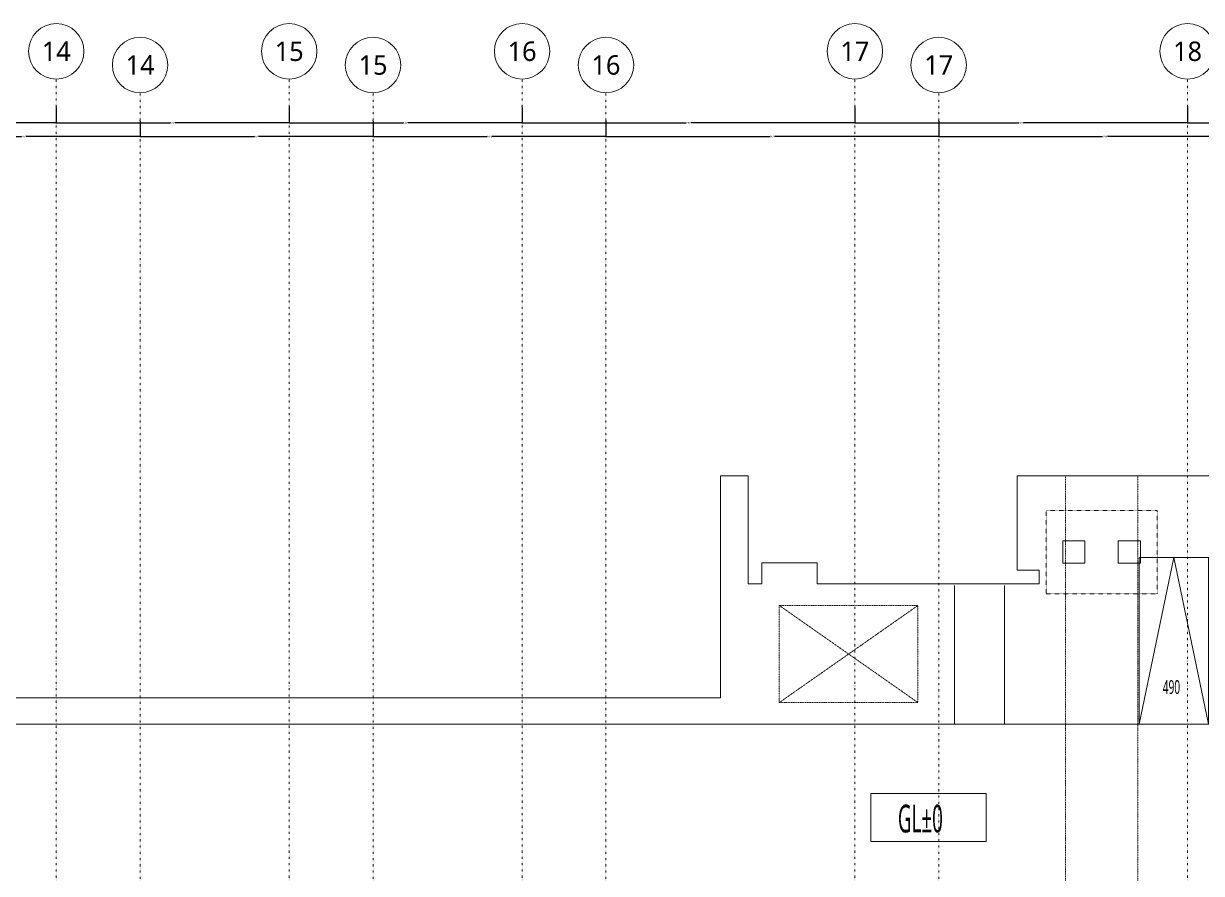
# Model space of a CAD drawing. Extents: x -168053 to 290600, y -560063 to 131745.
# Drawn here: x 106196 to 148676, y 101111 to 131745 of the extents above; entities that cross this region are included whole.
import ezdxf
from ezdxf.enums import TextEntityAlignment as Align

# ---------------------------------------------------------------- set-up
doc = ezdxf.new("R2010")
doc.units = 0
doc.header["$LTSCALE"] = 250
for name, pattern in [('H12PL1$0$DOTK1', [0.01, 0.005, -0.005]), ('H12PL1$0$HIDDENK2', [0.05, 0.025, -0.025]), ('H12PL1$0$JJP_三點線', [0.9, 0.3, -0.15, 0, -0.15, 0, -0.15, 0, -0.15]), ('H12PL25$0$JJP_三點線', [0.9, 0.3, -0.15, 0, -0.15, 0, -0.15, 0, -0.15])]:
    doc.linetypes.add(name, pattern=pattern)
for name, color, linetype in [('H12PL1$0$A-DIM', 252, 'Continuous'), ('H12PL1$0$L10_14_LEVEL', 252, 'Continuous'), ('H12PL1$0$L10_14_PKG', 252, 'Continuous'), ('H12PL1$0$L10_14_PKG-NN', 252, 'Continuous'), ('H12PL1$0$L10_14_SITE', 252, 'Continuous'), ('H12PL1$0$L10_14_SUGATA2', 252, 'Continuous'), ('H12PL1$0$L10_14_SUGATA3', 252, 'Continuous'), ('H12PL1$0$L10_14_SUGATAD', 252, 'Continuous'), ('H12PL1$0$L10_14_渡り廊下', 252, 'Continuous'), ('H12PL1$0$S-GRID', 252, 'Continuous'), ('H12PL25$0$A-DIM', 252, 'Continuous'), ('H12PL25$0$S-GRID', 252, 'Continuous')]:
    doc.layers.add(name, color=color, linetype=linetype)
doc.styles.add('H12PL1$0$dim-txt', font='isocp.shx', dxfattribs={"width": 0.7, "bigfont": 'chineset.shx'})
doc.styles.add('H12PL1$0$Standard', font='', dxfattribs={"width": 0.8})
doc.styles.add('H12PL25$0$dim-txt', font='isocp.shx', dxfattribs={"width": 0.7, "bigfont": 'chineset.shx'})
doc.styles.add('H12PL25$0$Standard', font='', dxfattribs={"width": 0.8})
doc.styles.get('H12PL1$0$Standard').set_extended_font_data('Microsoft JhengHei')
doc.styles.get('H12PL25$0$Standard').set_extended_font_data('Microsoft JhengHei')
doc.dimstyles.new('H12PL1$0$ARCH-dim-200MM', dxfattribs={"dimscale": 200, "dimtxt": 0.3, "dimasz": 0.1, "dimexe": 0.1, "dimexo": 0.1, "dimgap": 0.05, "dimtad": 1, "dimdec": 0, "dimlfac": 10, "dimrnd": 0.5, "dimdsep": 46, "dimtxsty": 'H12PL1$0$dim-txt', "dimblk": 'H12PL1$0$_Dot', "dimcen": 2, "dimclrd": 256, "dimclre": 256, "dimclrt": 256, "dimadec": 0, "dimazin": 0, "dimtfac": 1, "dimtix": 1, "dimtmove": 2, "dimatfit": 3, "dimldrblk": 'H12PL1$0$_OBLIQUE', "dimfxl": 1, "dimtvp": 1, "dimtolj": 1, "dimarcsym": 0})
doc.dimstyles.new('H12PL25$0$ARCH-dim-200MM', dxfattribs={"dimscale": 200, "dimtxt": 0.3, "dimasz": 0.1, "dimexe": 0.1, "dimexo": 0.1, "dimgap": 0.05, "dimtad": 1, "dimdec": 0, "dimlfac": 10, "dimrnd": 0.5, "dimdsep": 46, "dimtxsty": 'H12PL25$0$dim-txt', "dimblk": 'H12PL25$0$_Dot', "dimcen": 2, "dimclrd": 256, "dimclre": 256, "dimclrt": 256, "dimadec": 0, "dimazin": 0, "dimtfac": 1, "dimtix": 1, "dimtmove": 2, "dimatfit": 3, "dimldrblk": 'H12PL25$0$_OBLIQUE', "dimfxl": 1, "dimtvp": 1, "dimtolj": 1, "dimarcsym": 0})

# ---------------------------------------------------------------- blocks, each defined once
blk = doc.blocks.new('*D125')
at = {"layer": 'DEFPOINTS', "color": 0, "linetype": 'Continuous', "transparency": 16777216}
for p in [(102000, 128250), (110400, 128250), (110400, 127670)]:
    blk.add_point(p, dxfattribs=at)
at = {"layer": 'H12PL25$0$A-DIM', "linetype": 'Continuous', "lineweight": -2, "transparency": 16777216}
for p, q in [((102000, 128230), (102000, 127650)), ((110400, 128230), (110400, 127650)), ((102020, 127670), (106121, 127670)), ((110380, 127670), (106279, 127670))]:
    blk.add_line(p, q, dxfattribs=at)
at = {"layer": 'H12PL25$0$A-DIM', "linetype": 'Continuous', "lineweight": 0, "transparency": 16777216, "insert": (106200, 127670), "char_height": 60, "attachment_point": 5, "style": 'H12PL25$0$dim-txt'}
blk.add_mtext('\\A1;84000', dxfattribs=at)
blk = doc.blocks.new('H12PL25$0$_Dot')
blk = doc.blocks.new('H12PL25$0$_OBLIQUE')
at = {"color": 0, "linetype": 'ByBlock', "lineweight": -2}
blk.add_line((-0.5, -0.5), (0.5, 0.5), dxfattribs=at)
blk = doc.blocks.new('*D126')
at = {"layer": 'DEFPOINTS', "color": 0, "linetype": 'Continuous', "transparency": 16777216}
for p in [(110400, 128250), (118800, 128250), (118800, 127670)]:
    blk.add_point(p, dxfattribs=at)
at = {"layer": 'H12PL25$0$A-DIM', "linetype": 'Continuous', "lineweight": -2, "transparency": 16777216}
for p, q in [((110400, 128230), (110400, 127650)), ((118800, 128230), (118800, 127650)), ((110420, 127670), (114521, 127670)), ((118780, 127670), (114679, 127670))]:
    blk.add_line(p, q, dxfattribs=at)
at = {"layer": 'H12PL25$0$A-DIM', "linetype": 'Continuous', "lineweight": 0, "transparency": 16777216, "insert": (114600, 127670), "char_height": 60, "attachment_point": 5, "style": 'H12PL25$0$dim-txt'}
blk.add_mtext('\\A1;84000', dxfattribs=at)
blk = doc.blocks.new('*D127')
at = {"layer": 'DEFPOINTS', "color": 0, "linetype": 'Continuous', "transparency": 16777216}
for p in [(118800, 128250), (127200, 128250), (127200, 127670)]:
    blk.add_point(p, dxfattribs=at)
at = {"layer": 'H12PL25$0$A-DIM', "linetype": 'Continuous', "lineweight": -2, "transparency": 16777216}
for p, q in [((118800, 128230), (118800, 127650)), ((127200, 128230), (127200, 127650)), ((118820, 127670), (122921, 127670)), ((127180, 127670), (123079, 127670))]:
    blk.add_line(p, q, dxfattribs=at)
at = {"layer": 'H12PL25$0$A-DIM', "linetype": 'Continuous', "lineweight": 0, "transparency": 16777216, "insert": (123000, 127670), "char_height": 60, "attachment_point": 5, "style": 'H12PL25$0$dim-txt'}
blk.add_mtext('\\A1;84000', dxfattribs=at)
blk = doc.blocks.new('*D128')
at = {"layer": 'DEFPOINTS', "color": 0, "linetype": 'Continuous', "transparency": 16777216}
for p in [(127200, 128250), (139200, 128250), (139200, 127670)]:
    blk.add_point(p, dxfattribs=at)
at = {"layer": 'H12PL25$0$A-DIM', "linetype": 'Continuous', "lineweight": -2, "transparency": 16777216}
for p, q in [((127200, 128230), (127200, 127650)), ((139200, 128230), (139200, 127650)), ((127220, 127670), (133112, 127670)), ((139180, 127670), (133288, 127670))]:
    blk.add_line(p, q, dxfattribs=at)
at = {"layer": 'H12PL25$0$A-DIM', "linetype": 'Continuous', "lineweight": 0, "transparency": 16777216, "insert": (133200, 127670), "char_height": 60, "attachment_point": 5, "style": 'H12PL25$0$dim-txt'}
blk.add_mtext('\\A1;120000', dxfattribs=at)
blk = doc.blocks.new('*D129')
at = {"layer": 'DEFPOINTS', "color": 0, "linetype": 'Continuous', "transparency": 16777216}
for p in [(139200, 128250), (151200, 128250), (151200, 127670)]:
    blk.add_point(p, dxfattribs=at)
at = {"layer": 'H12PL25$0$A-DIM', "linetype": 'Continuous', "lineweight": -2, "transparency": 16777216}
for p, q in [((139200, 128230), (139200, 127650)), ((151200, 128230), (151200, 127650)), ((139220, 127670), (145112, 127670)), ((151180, 127670), (145288, 127670))]:
    blk.add_line(p, q, dxfattribs=at)
at = {"layer": 'H12PL25$0$A-DIM', "linetype": 'Continuous', "lineweight": 0, "transparency": 16777216, "insert": (145200, 127670), "char_height": 60, "attachment_point": 5, "style": 'H12PL25$0$dim-txt'}
blk.add_mtext('\\A1;120000', dxfattribs=at)
blk = doc.blocks.new('*D237')
at = {"layer": 'DEFPOINTS', "color": 0, "linetype": 'Continuous', "transparency": 16777216}
for p in [(102000, 128250), (110400, 128250), (110400, 127670)]:
    blk.add_point(p, dxfattribs=at)
at = {"layer": 'H12PL1$0$A-DIM', "linetype": 'Continuous', "lineweight": -2, "transparency": 16777216}
for p, q in [((102000, 128230), (102000, 127650)), ((110400, 128230), (110400, 127650)), ((102020, 127670), (106121, 127670)), ((110380, 127670), (106279, 127670))]:
    blk.add_line(p, q, dxfattribs=at)
at = {"layer": 'H12PL1$0$A-DIM', "linetype": 'Continuous', "lineweight": 0, "transparency": 16777216, "insert": (106200, 127670), "char_height": 60, "attachment_point": 5, "style": 'H12PL1$0$dim-txt'}
blk.add_mtext('\\A1;84000', dxfattribs=at)
blk = doc.blocks.new('H12PL1$0$_Dot')
blk = doc.blocks.new('H12PL1$0$_OBLIQUE')
at = {"color": 0, "linetype": 'ByBlock', "lineweight": -2}
blk.add_line((-0.5, -0.5), (0.5, 0.5), dxfattribs=at)
blk = doc.blocks.new('*D238')
at = {"layer": 'DEFPOINTS', "color": 0, "linetype": 'Continuous', "transparency": 16777216}
for p in [(110400, 128250), (118800, 128250), (118800, 127670)]:
    blk.add_point(p, dxfattribs=at)
at = {"layer": 'H12PL1$0$A-DIM', "linetype": 'Continuous', "lineweight": -2, "transparency": 16777216}
for p, q in [((110400, 128230), (110400, 127650)), ((118800, 128230), (118800, 127650)), ((110420, 127670), (114521, 127670)), ((118780, 127670), (114679, 127670))]:
    blk.add_line(p, q, dxfattribs=at)
at = {"layer": 'H12PL1$0$A-DIM', "linetype": 'Continuous', "lineweight": 0, "transparency": 16777216, "insert": (114600, 127670), "char_height": 60, "attachment_point": 5, "style": 'H12PL1$0$dim-txt'}
blk.add_mtext('\\A1;84000', dxfattribs=at)
blk = doc.blocks.new('*D239')
at = {"layer": 'DEFPOINTS', "color": 0, "linetype": 'Continuous', "transparency": 16777216}
for p in [(118800, 128250), (127200, 128250), (127200, 127670)]:
    blk.add_point(p, dxfattribs=at)
at = {"layer": 'H12PL1$0$A-DIM', "linetype": 'Continuous', "lineweight": -2, "transparency": 16777216}
for p, q in [((118800, 128230), (118800, 127650)), ((127200, 128230), (127200, 127650)), ((118820, 127670), (122921, 127670)), ((127180, 127670), (123079, 127670))]:
    blk.add_line(p, q, dxfattribs=at)
at = {"layer": 'H12PL1$0$A-DIM', "linetype": 'Continuous', "lineweight": 0, "transparency": 16777216, "insert": (123000, 127670), "char_height": 60, "attachment_point": 5, "style": 'H12PL1$0$dim-txt'}
blk.add_mtext('\\A1;84000', dxfattribs=at)
blk = doc.blocks.new('*D240')
at = {"layer": 'DEFPOINTS', "color": 0, "linetype": 'Continuous', "transparency": 16777216}
for p in [(127200, 128250), (139200, 128250), (139200, 127670)]:
    blk.add_point(p, dxfattribs=at)
at = {"layer": 'H12PL1$0$A-DIM', "linetype": 'Continuous', "lineweight": -2, "transparency": 16777216}
for p, q in [((127200, 128230), (127200, 127650)), ((139200, 128230), (139200, 127650)), ((127220, 127670), (133112, 127670)), ((139180, 127670), (133288, 127670))]:
    blk.add_line(p, q, dxfattribs=at)
at = {"layer": 'H12PL1$0$A-DIM', "linetype": 'Continuous', "lineweight": 0, "transparency": 16777216, "insert": (133200, 127670), "char_height": 60, "attachment_point": 5, "style": 'H12PL1$0$dim-txt'}
blk.add_mtext('\\A1;120000', dxfattribs=at)
blk = doc.blocks.new('*D241')
at = {"layer": 'DEFPOINTS', "color": 0, "linetype": 'Continuous', "transparency": 16777216}
for p in [(139200, 128250), (151200, 128250), (151200, 127670)]:
    blk.add_point(p, dxfattribs=at)
at = {"layer": 'H12PL1$0$A-DIM', "linetype": 'Continuous', "lineweight": -2, "transparency": 16777216}
for p, q in [((139200, 128230), (139200, 127650)), ((151200, 128230), (151200, 127650)), ((139220, 127670), (145112, 127670)), ((151180, 127670), (145288, 127670))]:
    blk.add_line(p, q, dxfattribs=at)
at = {"layer": 'H12PL1$0$A-DIM', "linetype": 'Continuous', "lineweight": 0, "transparency": 16777216, "insert": (145200, 127670), "char_height": 60, "attachment_point": 5, "style": 'H12PL1$0$dim-txt'}
blk.add_mtext('\\A1;120000', dxfattribs=at)
blk = doc.blocks.new('*D242')
at = {"layer": 'DEFPOINTS', "color": 0, "linetype": 'Continuous', "transparency": 16777216}
for p in [(151200, 128250), (159600, 128250), (159600, 127670)]:
    blk.add_point(p, dxfattribs=at)
at = {"layer": 'H12PL1$0$A-DIM', "linetype": 'Continuous', "lineweight": -2, "transparency": 16777216}
for p, q in [((151200, 128230), (151200, 127650)), ((159600, 128230), (159600, 127650)), ((151220, 127670), (155321, 127670)), ((159580, 127670), (155479, 127670))]:
    blk.add_line(p, q, dxfattribs=at)
at = {"layer": 'H12PL1$0$A-DIM', "linetype": 'Continuous', "lineweight": 0, "transparency": 16777216, "insert": (155400, 127670), "char_height": 60, "attachment_point": 5, "style": 'H12PL1$0$dim-txt'}
blk.add_mtext('\\A1;84000', dxfattribs=at)
blk = doc.blocks.new('H12PL25')
at = {"layer": 'H12PL25$0$S-GRID', "linetype": 'H12PL25$0$JJP_三點線', "lineweight": 0}
for p, q in [((110400, 128250), (110400, 129250)), ((118800, 128250), (118800, 129250)), ((127200, 128250), (127200, 129250)), ((139200, 128250), (139200, 129250)), ((110400, 128250), (110400, -28000)), ((118800, 128250), (118800, -28000)), ((127200, 128250), (127200, -28000)), ((139200, 128250), (139200, -28000))]:
    blk.add_line(p, q, dxfattribs=at)
at = {"layer": 'H12PL25$0$S-GRID', "lineweight": 0}
for centre in [(110400, 130250), (118800, 130250), (127200, 130250), (139200, 130250)]:
    blk.add_circle(centre, 1000, dxfattribs=at)
at = {"layer": 'H12PL25$0$S-GRID', "linetype": 'H12PL25$0$JJP_三點線', "lineweight": 0}
for p in [(110400, 128250), (110400, 128250), (118800, 128250), (118800, 128250), (127200, 128250), (127200, 128250), (139200, 128250), (139200, 128250)]:
    blk.add_point(p, dxfattribs=at)
at = {"layer": 'H12PL25$0$S-GRID', "style": 'H12PL25$0$Standard'}
for s, p in [('14', (110400, 130602.36)), ('15', (118800, 130602.36)), ('16', (127200, 130602.36)), ('17', (139200, 130602.36))]:
    blk.add_text(s, height=700, dxfattribs=at).set_placement(p, align=Align.TOP_CENTER)
at = {"layer": 'H12PL25$0$A-DIM', "linetype": 'Continuous', "lineweight": 0}
for base, p1, p2, picture, middle in [((110400, 127670), (102000, 128250), (110400, 128250), '*D125', (106200, 127670)), ((118800, 127670), (110400, 128250), (118800, 128250), '*D126', (114600, 127670)), ((127200, 127670), (118800, 128250), (127200, 128250), '*D127', (123000, 127670)), ((139200, 127670), (127200, 128250), (139200, 128250), '*D128', (133200, 127670)), ((151200, 127670), (139200, 128250), (151200, 128250), '*D129', (145200, 127670))]:
    dim = blk.add_linear_dim(base=base, p1=p1, p2=p2, dimstyle='H12PL25$0$ARCH-dim-200MM', dxfattribs=at)
    dim.commit()
    dim.dimension.update_dxf_attribs({"geometry": picture, "text_midpoint": middle, "dimtype": 128})
blk = doc.blocks.new('H12PL1')
at = {"layer": 'H12PL1$0$L10_14_LEVEL', "lineweight": 0, "flags": 128}
blk.add_lwpolyline([(139771.13, 103497.83), (143933.31, 103497.83), (143933.31, 101762.06), (139771.13, 101762.06)], close=True, dxfattribs=at)
at = {"layer": 'H12PL1$0$L10_14_PKG', "lineweight": 0, "flags": 128}
blk.add_lwpolyline([(151950, 106000), (150700, 112000), (149450, 106000)], dxfattribs=at)
blk.add_lwpolyline([(151950, 106000), (151950, 112000), (149450, 112000), (149450, 106000)], close=True, dxfattribs=at)
at = {"layer": 'H12PL1$0$L10_14_SITE', "lineweight": 0}
for p, q in [((142800, 106000), (142800, 111000)), ((144600, 106000), (144600, 111000)), ((18950, 106000), (250600, 106000))]:
    blk.add_line(p, q, dxfattribs=at)
at = {"layer": 'H12PL1$0$L10_14_SUGATA2', "lineweight": 0, "flags": 128}
blk.add_lwpolyline([(189350, 114950), (145050, 114950), (145050, 111550), (145850, 111550), (145850, 111050), (137845, 111050), (137845, 111809), (135850, 111809), (135850, 111050), (135350, 111050), (135350, 114950), (134350, 114950), (134350, 106950), (90050, 106950), (90050, 114950), (88000, 114950), (88000, 108500), (84200, 108500), (84200, 114950), (34000, 114950)], dxfattribs=at)
at = {"layer": 'H12PL1$0$L10_14_SUGATA3', "lineweight": 0, "flags": 128}
for points in [[(146700, 112600), (146700, 111800), (147500, 111800), (147500, 112600)], [(148700, 112600), (148700, 111800), (149500, 111800), (149500, 112600)]]:
    blk.add_lwpolyline(points, close=True, dxfattribs=at)
at = {"layer": 'H12PL1$0$L10_14_SUGATAD', "linetype": 'H12PL1$0$DOTK1', "lineweight": 0}
for p, q in [((136475, 106775), (141475, 110275)), ((141475, 106775), (136475, 110275))]:
    blk.add_line(p, q, dxfattribs=at)
at = {"layer": 'H12PL1$0$L10_14_SUGATAD', "linetype": 'H12PL1$0$HIDDENK2', "lineweight": 0, "flags": 128}
blk.add_lwpolyline([(150100, 113700), (146100, 113700), (146100, 110700), (150100, 110700)], close=True, dxfattribs=at)
at = {"layer": 'H12PL1$0$L10_14_SUGATAD', "linetype": 'H12PL1$0$DOTK1', "lineweight": 0, "flags": 128}
blk.add_lwpolyline([(136475, 110275), (141475, 110275), (141475, 106775), (136475, 106775)], close=True, dxfattribs=at)
at = {"layer": 'H12PL1$0$L10_14_渡り廊下', "linetype": 'H12PL1$0$DOTK1', "lineweight": 0}
for p, q in [((146800, 114950), (146800, 90600)), ((149400, 114950), (149400, 90550))]:
    blk.add_line(p, q, dxfattribs=at)
at = {"layer": 'H12PL1$0$S-GRID', "linetype": 'H12PL1$0$JJP_三點線', "lineweight": 0}
for p, q in [((110400, 128250), (110400, 129250)), ((118800, 128250), (118800, 129250)), ((127200, 128250), (127200, 129250)), ((139200, 128250), (139200, 129250)), ((151200, 128250), (151200, 129250)), ((110400, 128250), (110400, -28000)), ((118800, 128250), (118800, -28000)), ((127200, 128250), (127200, -28000)), ((139200, 128250), (139200, -28000)), ((151200, 128250), (151200, -28000))]:
    blk.add_line(p, q, dxfattribs=at)
at = {"layer": 'H12PL1$0$S-GRID', "lineweight": 0}
for centre in [(110400, 130250), (118800, 130250), (127200, 130250), (139200, 130250), (151200, 130250)]:
    blk.add_circle(centre, 1000, dxfattribs=at)
at = {"layer": 'H12PL1$0$S-GRID', "linetype": 'H12PL1$0$JJP_三點線', "lineweight": 0}
for p in [(110400, 128250), (110400, 128250), (118800, 128250), (118800, 128250), (127200, 128250), (127200, 128250), (139200, 128250), (139200, 128250), (151200, 128250), (151200, 128250)]:
    blk.add_point(p, dxfattribs=at)
at = {"layer": 'H12PL1$0$L10_14_LEVEL', "linetype": 'Continuous', "lineweight": 0, "insert": (140752.3, 102586.21), "char_height": 1000, "attachment_point": 4, "style": 'H12PL1$0$Standard'}
blk.add_mtext('\\A1;{\\W0.52;GL±0}', dxfattribs=at)
at = {"layer": 'H12PL1$0$L10_14_PKG-NN', "linetype": 'Continuous', "lineweight": 0, "insert": (150304.97, 107330.97), "char_height": 500, "attachment_point": 4, "style": 'H12PL1$0$Standard'}
blk.add_mtext('\\A1;{\\W0.56;490}', dxfattribs=at)
at = {"layer": 'H12PL1$0$S-GRID', "style": 'H12PL1$0$Standard'}
for s, p in [('14', (110400, 130602.36)), ('15', (118800, 130602.36)), ('16', (127200, 130602.36)), ('17', (139200, 130602.36)), ('18', (151200, 130602.36))]:
    blk.add_text(s, height=700, dxfattribs=at).set_placement(p, align=Align.TOP_CENTER)
at = {"layer": 'H12PL1$0$A-DIM', "linetype": 'Continuous', "lineweight": 0}
for base, p1, p2, picture, middle in [((110400, 127670), (102000, 128250), (110400, 128250), '*D237', (106200, 127670)), ((118800, 127670), (110400, 128250), (118800, 128250), '*D238', (114600, 127670)), ((127200, 127670), (118800, 128250), (127200, 128250), '*D239', (123000, 127670)), ((139200, 127670), (127200, 128250), (139200, 128250), '*D240', (133200, 127670)), ((151200, 127670), (139200, 128250), (151200, 128250), '*D241', (145200, 127670)), ((159600, 127670), (151200, 128250), (159600, 128250), '*D242', (155400, 127670))]:
    dim = blk.add_linear_dim(base=base, p1=p1, p2=p2, dimstyle='H12PL1$0$ARCH-dim-200MM', dxfattribs=at)
    dim.commit()
    dim.dimension.update_dxf_attribs({"geometry": picture, "text_midpoint": middle, "dimtype": 128})

msp = doc.modelspace()

# ---------------------------------------------------------------- block references
msp.add_blockref('H12PL25', (0, 0))

# ---------------------------------------------------------------- next in the draw order: block references
msp.add_blockref('H12PL1', (-3024, 495))

doc.saveas('drawing.dxf')
